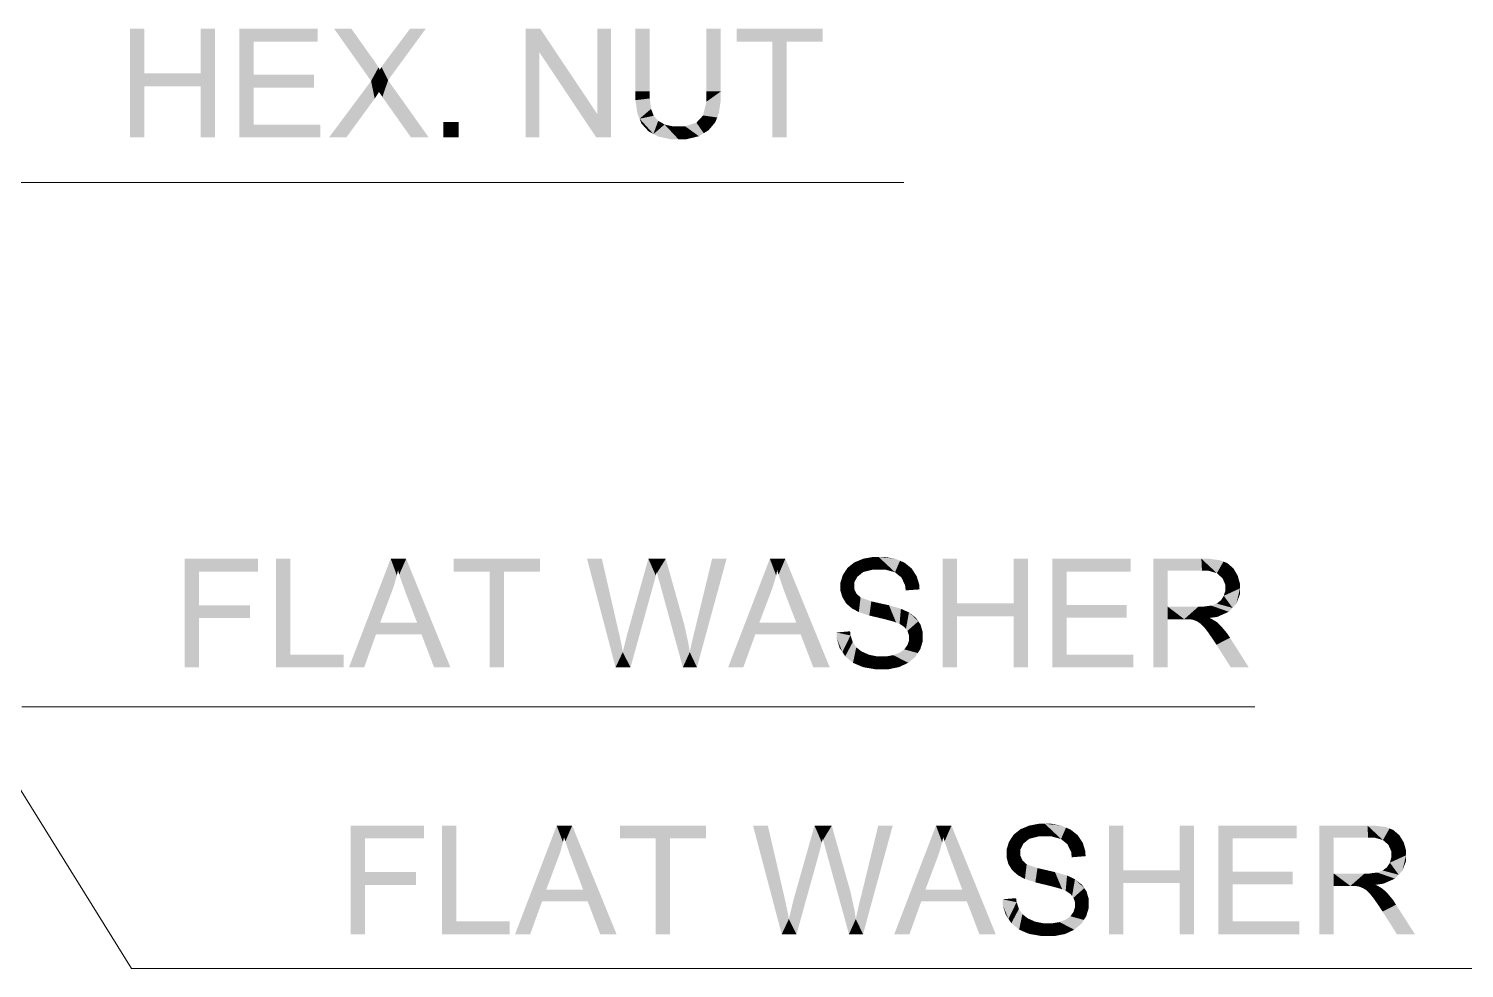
# Model space of a CAD drawing. Header units: millimetres. Extents: x 2 to 579, y 1 to 405.
# Drawn here: x 263.25 to 274.67, y 113.78 to 121.25 of the extents above; entities that cross this region are included whole.
import ezdxf

# ---------------------------------------------------------------- set-up
doc = ezdxf.new("R2010")
doc.units = ezdxf.units.MM
doc.linetypes.add('XKITLINE00', pattern=[0])
doc.layers.add('LinkedObject', color=7, linetype='Continuous', lineweight=0)

# ---------------------------------------------------------------- blocks, each defined once
blk = doc.blocks.new('*A4')
at = {"layer": 'LinkedObject'}
for points in [[(264.17, 120.894), (264.056, 120.385), (264.056, 121.249)], [(264.17, 120.894), (264.056, 121.249), (264.17, 121.249)], [(264.733, 121.249), (264.619, 120.894), (264.619, 121.249)], [(264.619, 120.792), (264.619, 120.894), (264.733, 121.249)], [(264.619, 120.792), (264.733, 121.249), (264.733, 120.385)], [(265.039, 120.883), (264.925, 120.385), (264.925, 121.249)], [(265.039, 120.883), (264.925, 121.249), (265.039, 121.147)], [(265.549, 121.147), (264.925, 121.249), (265.549, 121.249)], [(265.039, 121.147), (264.925, 121.249), (265.549, 121.147)], [(265.816, 121.249), (265.973, 120.833), (265.679, 121.249)], [(265.973, 121.028), (265.973, 120.833), (265.816, 121.249)], [(266.108, 120.839), (266.11, 121.019), (266.408, 121.249)], [(266.408, 121.249), (266.11, 121.019), (266.283, 121.249)], [(267.201, 121.249), (267.31, 121.063), (267.201, 120.385)], [(267.31, 121.063), (267.201, 121.249), (267.318, 121.249)], [(267.31, 121.063), (267.318, 121.249), (267.763, 120.385)], [(267.763, 120.385), (267.318, 121.249), (267.771, 120.571)], [(267.881, 121.249), (267.771, 120.571), (267.771, 121.249)], [(267.881, 120.385), (267.771, 120.571), (267.881, 121.249)], [(268.189, 121.249), (268.075, 120.75), (268.075, 121.249)], [(268.189, 120.75), (268.075, 120.75), (268.189, 121.249)], [(268.754, 121.249), (268.64, 120.75), (268.64, 121.249)], [(268.754, 120.75), (268.64, 120.75), (268.754, 121.249)], [(268.879, 121.249), (269.164, 121.147), (268.879, 121.147)], [(269.278, 121.147), (269.164, 121.147), (268.879, 121.249)], [(269.278, 121.147), (268.879, 121.249), (269.564, 121.249)], [(269.278, 121.147), (269.564, 121.249), (269.564, 121.147)], [(269.164, 120.385), (269.278, 121.147), (269.278, 120.385)], [(269.164, 121.147), (269.278, 121.147), (269.164, 120.385)], [(265.998, 120.994), (265.973, 120.833), (265.973, 121.028)], [(266.11, 121.019), (266.108, 120.839), (266.09, 120.993)], [(267.201, 120.385), (267.31, 121.063), (267.31, 120.385)], [(264.17, 120.792), (264.056, 120.385), (264.17, 120.894)], [(264.17, 120.894), (264.619, 120.792), (264.17, 120.792)], [(264.619, 120.894), (264.619, 120.792), (264.17, 120.894)], [(266.032, 120.941), (265.973, 120.833), (265.998, 120.994)], [(266.042, 120.922), (265.973, 120.833), (266.032, 120.941)], [(265.973, 120.833), (266.042, 120.922), (266.108, 120.839)], [(266.056, 120.945), (266.108, 120.839), (266.042, 120.922)], [(266.09, 120.993), (266.108, 120.839), (266.056, 120.945)], [(264.056, 120.385), (264.17, 120.792), (264.17, 120.385)], [(264.619, 120.792), (264.733, 120.385), (264.619, 120.385)], [(265.039, 120.781), (264.925, 120.385), (265.039, 120.883)], [(265.039, 120.487), (264.925, 120.385), (265.039, 120.781)], [(265.518, 120.781), (265.039, 120.883), (265.518, 120.883)], [(265.039, 120.781), (265.039, 120.883), (265.518, 120.781)], [(265.973, 120.833), (265.995, 120.684), (265.639, 120.385)], [(266.108, 120.839), (266.036, 120.746), (265.973, 120.833)], [(265.995, 120.684), (265.973, 120.833), (266.002, 120.693)], [(266.002, 120.693), (265.973, 120.833), (266.022, 120.724)], [(266.022, 120.724), (265.973, 120.833), (266.036, 120.746)], [(266.036, 120.746), (266.108, 120.839), (266.045, 120.733)], [(266.045, 120.733), (266.108, 120.839), (266.063, 120.706)], [(266.063, 120.706), (266.108, 120.839), (266.072, 120.693)], [(266.072, 120.693), (266.108, 120.839), (266.29, 120.385)], [(266.29, 120.385), (266.108, 120.839), (266.431, 120.385)], [(265.639, 120.385), (265.995, 120.684), (265.777, 120.385)], [(268.189, 120.75), (268.075, 120.681), (268.075, 120.75)], [(268.189, 120.694), (268.075, 120.681), (268.189, 120.75)], [(268.189, 120.694), (268.108, 120.533), (268.075, 120.681)], [(268.075, 120.681), (268.108, 120.533), (268.091, 120.573)], [(268.199, 120.611), (268.108, 120.533), (268.189, 120.694)], [(268.613, 120.559), (268.754, 120.75), (268.725, 120.543)], [(268.64, 120.669), (268.754, 120.75), (268.613, 120.559)], [(268.754, 120.75), (268.64, 120.669), (268.64, 120.75)], [(268.725, 120.543), (268.754, 120.75), (268.739, 120.581)], [(268.739, 120.581), (268.754, 120.75), (268.754, 120.685)], [(267.771, 120.571), (267.881, 120.385), (267.763, 120.385)], [(268.108, 120.533), (268.199, 120.611), (268.21, 120.584)], [(268.22, 120.557), (268.108, 120.533), (268.21, 120.584)], [(268.22, 120.557), (268.218, 120.412), (268.108, 120.533)], [(268.256, 120.516), (268.218, 120.412), (268.22, 120.557)], [(268.725, 120.543), (268.586, 120.53), (268.613, 120.559)], [(268.71, 120.505), (268.586, 120.53), (268.725, 120.543)], [(264.925, 120.385), (265.039, 120.487), (265.569, 120.385)], [(265.569, 120.385), (265.039, 120.487), (265.569, 120.487)], [(266.669, 120.506), (266.548, 120.385), (266.548, 120.506)], [(266.669, 120.385), (266.548, 120.385), (266.669, 120.506)], [(268.108, 120.533), (268.218, 120.412), (268.124, 120.493)], [(268.124, 120.493), (268.218, 120.412), (268.179, 120.433)], [(268.218, 120.412), (268.256, 120.516), (268.282, 120.502)], [(268.307, 120.487), (268.218, 120.412), (268.282, 120.502)], [(268.307, 120.487), (268.417, 120.37), (268.218, 120.412)], [(268.37, 120.473), (268.417, 120.37), (268.307, 120.487)], [(268.417, 120.37), (268.37, 120.473), (268.407, 120.473)], [(268.47, 120.473), (268.417, 120.37), (268.407, 120.473)], [(268.417, 120.37), (268.47, 120.473), (268.479, 120.37)], [(268.618, 120.418), (268.47, 120.473), (268.56, 120.502)], [(268.58, 120.394), (268.47, 120.473), (268.618, 120.418)], [(268.479, 120.37), (268.47, 120.473), (268.58, 120.394)], [(268.586, 120.53), (268.657, 120.442), (268.56, 120.502)], [(268.56, 120.502), (268.657, 120.442), (268.618, 120.418)], [(268.657, 120.442), (268.586, 120.53), (268.71, 120.505)], [(268.218, 120.412), (268.417, 120.37), (268.257, 120.391)], [(268.257, 120.391), (268.417, 120.37), (268.356, 120.37)], [(264.604, 116.665), (264.49, 116.171), (264.49, 117.035)], [(264.604, 116.665), (264.49, 117.035), (264.604, 116.933)], [(265.073, 116.933), (264.49, 117.035), (265.073, 117.035)], [(264.604, 116.933), (264.49, 117.035), (265.073, 116.933)], [(265.33, 117.035), (265.216, 116.171), (265.216, 117.035)], [(265.33, 116.273), (265.216, 116.171), (265.33, 117.035)], [(266.129, 117.035), (266.14, 116.779), (265.797, 116.171)], [(266.14, 116.779), (266.129, 117.035), (266.155, 116.82)], [(266.155, 116.82), (266.129, 117.035), (266.178, 116.902)], [(266.178, 116.902), (266.129, 117.035), (266.187, 116.944)], [(266.252, 117.035), (266.187, 116.944), (266.129, 117.035)], [(266.187, 116.944), (266.252, 117.035), (266.197, 116.909)], [(266.197, 116.909), (266.252, 117.035), (266.228, 116.819)], [(266.228, 116.819), (266.252, 117.035), (266.248, 116.764)], [(266.248, 116.764), (266.252, 117.035), (266.339, 116.526)], [(266.339, 116.526), (266.252, 117.035), (266.374, 116.433)], [(266.374, 116.433), (266.252, 117.035), (266.604, 116.171)], [(266.631, 117.035), (266.916, 116.933), (266.631, 116.933)], [(267.03, 116.933), (266.916, 116.933), (266.631, 117.035)], [(267.03, 116.933), (266.631, 117.035), (267.316, 117.035)], [(267.03, 116.933), (267.316, 117.035), (267.316, 116.933)], [(267.808, 117.035), (267.917, 116.171), (267.69, 117.035)], [(267.938, 116.468), (267.917, 116.171), (267.808, 117.035)], [(268.178, 117.035), (268.218, 116.829), (268.014, 116.451)], [(268.218, 116.829), (268.178, 117.035), (268.224, 116.85)], [(268.224, 116.85), (268.178, 117.035), (268.237, 116.901)], [(268.237, 116.901), (268.178, 117.035), (268.244, 116.93)], [(268.316, 117.035), (268.244, 116.93), (268.178, 117.035)], [(268.244, 116.93), (268.316, 117.035), (268.246, 116.921)], [(268.246, 116.921), (268.316, 117.035), (268.26, 116.87)], [(268.26, 116.87), (268.316, 117.035), (268.272, 116.829)], [(268.272, 116.829), (268.316, 117.035), (268.439, 116.597)], [(268.8, 117.035), (268.55, 116.479), (268.685, 117.035)], [(268.564, 116.171), (268.55, 116.479), (268.8, 117.035)], [(269.144, 117.035), (269.156, 116.779), (268.812, 116.171)], [(269.156, 116.779), (269.144, 117.035), (269.17, 116.82)], [(269.17, 116.82), (269.144, 117.035), (269.194, 116.902)], [(269.194, 116.902), (269.144, 117.035), (269.202, 116.944)], [(269.267, 117.035), (269.202, 116.944), (269.144, 117.035)], [(269.202, 116.944), (269.267, 117.035), (269.213, 116.909)], [(269.213, 116.909), (269.267, 117.035), (269.243, 116.819)], [(269.243, 116.819), (269.267, 117.035), (269.263, 116.764)], [(269.263, 116.764), (269.267, 117.035), (269.354, 116.526)], [(269.354, 116.526), (269.267, 117.035), (269.389, 116.433)], [(269.389, 116.433), (269.267, 117.035), (269.62, 116.171)], [(269.815, 117.005), (269.863, 116.91), (269.761, 116.962)], [(269.886, 116.929), (269.815, 117.005), (269.851, 117.02)], [(269.863, 116.91), (269.815, 117.005), (269.886, 116.929)], [(269.887, 117.035), (269.962, 116.948), (269.851, 117.02)], [(269.851, 117.02), (269.962, 116.948), (269.886, 116.929)], [(269.966, 117.049), (269.962, 116.948), (269.887, 117.035)], [(270.009, 117.049), (269.962, 116.948), (269.966, 117.049)], [(269.962, 116.948), (270.009, 117.049), (270.014, 116.948)], [(270.009, 117.049), (270.063, 116.948), (270.014, 116.948)], [(270.142, 117.034), (270.009, 117.049), (270.057, 117.049)], [(270.179, 117.019), (270.009, 117.049), (270.142, 117.034)], [(270.139, 116.927), (270.009, 117.049), (270.179, 117.019)], [(270.063, 116.948), (270.009, 117.049), (270.139, 116.927)], [(270.179, 117.019), (270.164, 116.906), (270.139, 116.927)], [(270.215, 117.003), (270.164, 116.906), (270.179, 117.019)], [(270.633, 116.68), (270.519, 116.171), (270.519, 117.035)], [(270.633, 116.68), (270.519, 117.035), (270.633, 117.035)], [(271.197, 117.035), (271.083, 116.68), (271.083, 117.035)], [(271.083, 116.578), (271.083, 116.68), (271.197, 117.035)], [(271.083, 116.578), (271.197, 117.035), (271.197, 116.171)], [(271.503, 116.668), (271.389, 116.171), (271.389, 117.035)], [(271.503, 116.668), (271.389, 117.035), (271.503, 116.933)], [(272.013, 116.933), (271.389, 117.035), (272.013, 117.035)], [(271.503, 116.933), (271.389, 117.035), (272.013, 116.933)], [(272.307, 116.654), (272.193, 116.171), (272.193, 117.035)], [(272.193, 117.035), (272.307, 116.94), (272.307, 116.654)], [(272.58, 116.94), (272.193, 117.035), (272.575, 117.035)], [(272.307, 116.94), (272.193, 117.035), (272.58, 116.94)], [(272.575, 117.035), (272.628, 116.94), (272.58, 116.94)], [(272.721, 117.023), (272.575, 117.035), (272.633, 117.035)], [(272.751, 117.012), (272.575, 117.035), (272.721, 117.023)], [(272.698, 116.92), (272.575, 117.035), (272.751, 117.012)], [(272.628, 116.94), (272.575, 117.035), (272.698, 116.92)], [(272.751, 117.012), (272.72, 116.9), (272.698, 116.92)], [(272.781, 117), (272.72, 116.9), (272.751, 117.012)], [(266.916, 116.171), (267.03, 116.933), (267.03, 116.171)], [(266.916, 116.933), (267.03, 116.933), (266.916, 116.171)], [(269.743, 116.934), (269.705, 116.811), (269.724, 116.905)], [(269.839, 116.891), (269.705, 116.811), (269.743, 116.934)], [(269.724, 116.905), (269.705, 116.811), (269.705, 116.844)], [(269.815, 116.846), (269.705, 116.811), (269.839, 116.891)], [(269.761, 116.962), (269.863, 116.91), (269.743, 116.934)], [(269.743, 116.934), (269.863, 116.91), (269.839, 116.891)], [(270.164, 116.906), (270.215, 117.003), (270.19, 116.886)], [(270.19, 116.886), (270.215, 117.003), (270.291, 116.927)], [(270.291, 116.927), (270.219, 116.824), (270.19, 116.886)], [(270.291, 116.927), (270.215, 117.003), (270.272, 116.957)], [(270.311, 116.897), (270.219, 116.824), (270.291, 116.927)], [(270.332, 116.829), (270.219, 116.824), (270.311, 116.897)], [(272.72, 116.9), (272.781, 117), (272.743, 116.88)], [(272.743, 116.88), (272.781, 117), (272.847, 116.929)], [(272.847, 116.929), (272.765, 116.83), (272.743, 116.88)], [(272.864, 116.9), (272.765, 116.83), (272.847, 116.929)], [(272.882, 116.835), (272.765, 116.83), (272.864, 116.9)], [(272.847, 116.929), (272.781, 117), (272.829, 116.959)], [(265.797, 116.171), (266.14, 116.779), (266.045, 116.526)], [(268.014, 116.451), (268.218, 116.829), (268.036, 116.171)], [(268.439, 116.597), (268.452, 116.171), (268.272, 116.829)], [(268.812, 116.171), (269.156, 116.779), (269.06, 116.526)], [(269.705, 116.811), (269.815, 116.846), (269.815, 116.819)], [(269.815, 116.795), (269.705, 116.811), (269.815, 116.819)], [(269.705, 116.811), (269.815, 116.795), (269.705, 116.781)], [(269.705, 116.781), (269.815, 116.795), (269.721, 116.728)], [(269.721, 116.728), (269.815, 116.795), (269.736, 116.704)], [(269.736, 116.704), (269.815, 116.795), (269.832, 116.757)], [(270.334, 116.791), (270.219, 116.824), (270.332, 116.829)], [(270.219, 116.824), (270.334, 116.791), (270.224, 116.783)], [(272.753, 116.74), (272.882, 116.799), (272.823, 116.644)], [(272.765, 116.778), (272.882, 116.799), (272.753, 116.74)], [(272.882, 116.799), (272.765, 116.83), (272.882, 116.835)], [(272.765, 116.83), (272.882, 116.799), (272.765, 116.799)], [(272.882, 116.799), (272.765, 116.778), (272.765, 116.799)], [(272.823, 116.644), (272.882, 116.799), (272.853, 116.676)], [(272.853, 116.676), (272.882, 116.799), (272.882, 116.753)], [(264.604, 116.563), (264.49, 116.171), (264.604, 116.665)], [(265.01, 116.563), (264.604, 116.665), (265.01, 116.665)], [(264.604, 116.563), (264.604, 116.665), (265.01, 116.563)], [(269.832, 116.757), (269.797, 116.639), (269.736, 116.704)], [(269.736, 116.704), (269.797, 116.639), (269.751, 116.679)], [(269.849, 116.742), (269.797, 116.639), (269.832, 116.757)], [(269.797, 116.639), (269.849, 116.742), (269.828, 116.623)], [(269.828, 116.623), (269.849, 116.742), (269.865, 116.727)], [(269.828, 116.623), (269.865, 116.727), (269.851, 116.61)], [(269.851, 116.61), (269.865, 116.727), (269.935, 116.583)], [(269.935, 116.583), (269.865, 116.727), (269.951, 116.696)], [(269.935, 116.583), (269.951, 116.696), (269.994, 116.569)], [(269.994, 116.569), (269.951, 116.696), (270.021, 116.68)], [(269.994, 116.569), (270.021, 116.68), (270.054, 116.555)], [(270.054, 116.555), (270.021, 116.68), (270.091, 116.665)], [(270.054, 116.555), (270.091, 116.665), (270.131, 116.534)], [(270.131, 116.534), (270.091, 116.665), (270.148, 116.527)], [(270.148, 116.527), (270.091, 116.665), (270.175, 116.517)], [(270.186, 116.637), (270.175, 116.517), (270.091, 116.665)], [(270.633, 116.578), (270.519, 116.171), (270.633, 116.68)], [(270.633, 116.68), (271.083, 116.578), (270.633, 116.578)], [(271.083, 116.68), (271.083, 116.578), (270.633, 116.68)], [(271.503, 116.567), (271.389, 116.171), (271.503, 116.668)], [(271.981, 116.567), (271.503, 116.668), (271.981, 116.668)], [(271.503, 116.567), (271.503, 116.668), (271.981, 116.567)], [(272.653, 116.662), (272.639, 116.564), (272.591, 116.654)], [(272.639, 116.564), (272.653, 116.662), (272.701, 116.572)], [(272.675, 116.67), (272.823, 116.644), (272.653, 116.662)], [(272.793, 116.613), (272.653, 116.662), (272.823, 116.644)], [(272.701, 116.572), (272.653, 116.662), (272.793, 116.613)], [(272.697, 116.678), (272.823, 116.644), (272.675, 116.67)], [(272.823, 116.644), (272.697, 116.678), (272.73, 116.704)], [(272.742, 116.722), (272.823, 116.644), (272.73, 116.704)], [(272.753, 116.74), (272.823, 116.644), (272.742, 116.722)], [(264.49, 116.171), (264.604, 116.563), (264.604, 116.171)], [(268.462, 116.516), (268.452, 116.171), (268.439, 116.597)], [(270.212, 116.625), (270.175, 116.517), (270.186, 116.637)], [(270.175, 116.517), (270.212, 116.625), (270.214, 116.491)], [(270.214, 116.491), (270.212, 116.625), (270.25, 116.608)], [(270.214, 116.491), (270.25, 116.608), (270.226, 116.476)], [(270.226, 116.476), (270.25, 116.608), (270.238, 116.461)], [(270.25, 116.608), (270.324, 116.537), (270.238, 116.461)], [(270.324, 116.537), (270.25, 116.608), (270.306, 116.564)], [(270.519, 116.171), (270.633, 116.578), (270.633, 116.171)], [(271.083, 116.578), (271.197, 116.171), (271.083, 116.171)], [(271.503, 116.273), (271.389, 116.171), (271.503, 116.567)], [(272.307, 116.654), (272.307, 116.554), (272.193, 116.171)], [(272.193, 116.171), (272.307, 116.554), (272.307, 116.171)], [(272.439, 116.554), (272.307, 116.654), (272.552, 116.654)], [(272.307, 116.554), (272.307, 116.654), (272.439, 116.554)], [(272.439, 116.554), (272.552, 116.654), (272.461, 116.554)], [(272.461, 116.554), (272.552, 116.654), (272.493, 116.552)], [(272.493, 116.552), (272.552, 116.654), (272.503, 116.55)], [(272.503, 116.55), (272.552, 116.654), (272.516, 116.547)], [(272.516, 116.547), (272.552, 116.654), (272.542, 116.536)], [(272.542, 116.536), (272.552, 116.654), (272.591, 116.654)], [(272.542, 116.536), (272.591, 116.654), (272.555, 116.527)], [(272.591, 116.654), (272.639, 116.564), (272.555, 116.527)], [(272.555, 116.527), (272.639, 116.564), (272.568, 116.519)], [(272.639, 116.564), (272.597, 116.49), (272.568, 116.519)], [(272.662, 116.553), (272.597, 116.49), (272.639, 116.564)], [(272.597, 116.49), (272.662, 116.553), (272.613, 116.47)], [(272.613, 116.47), (272.662, 116.553), (272.629, 116.449)], [(272.629, 116.449), (272.662, 116.553), (272.708, 116.521)], [(272.708, 116.521), (272.662, 116.553), (272.697, 116.532)], [(266.012, 116.433), (265.797, 116.171), (266.045, 116.526)], [(266.045, 116.526), (266.374, 116.433), (266.012, 116.433)], [(266.339, 116.526), (266.374, 116.433), (266.045, 116.526)], [(267.949, 116.424), (267.917, 116.171), (267.938, 116.468)], [(268.011, 116.441), (268.036, 116.171), (267.991, 116.361)], [(268.014, 116.451), (268.036, 116.171), (268.011, 116.441)], [(268.496, 116.363), (268.452, 116.171), (268.462, 116.516)], [(268.55, 116.479), (268.564, 116.171), (268.537, 116.426)], [(269.028, 116.433), (268.812, 116.171), (269.06, 116.526)], [(269.06, 116.526), (269.389, 116.433), (269.028, 116.433)], [(269.354, 116.526), (269.389, 116.433), (269.06, 116.526)], [(269.785, 116.425), (269.674, 116.448), (269.782, 116.458)], [(269.674, 116.448), (269.721, 116.293), (269.675, 116.405)], [(269.785, 116.425), (269.721, 116.293), (269.674, 116.448)], [(270.238, 116.461), (270.324, 116.537), (270.25, 116.425)], [(270.25, 116.425), (270.324, 116.537), (270.342, 116.511)], [(270.25, 116.425), (270.342, 116.511), (270.25, 116.405)], [(270.25, 116.405), (270.342, 116.511), (270.25, 116.385)], [(270.342, 116.511), (270.36, 116.415), (270.25, 116.385)], [(270.36, 116.415), (270.342, 116.511), (270.36, 116.449)], [(272.708, 116.521), (272.67, 116.389), (272.629, 116.449)], [(272.733, 116.498), (272.67, 116.389), (272.708, 116.521)], [(272.781, 116.44), (272.67, 116.389), (272.733, 116.498)], [(272.67, 116.389), (272.781, 116.44), (272.695, 116.351)], [(272.695, 116.351), (272.781, 116.44), (272.803, 116.406)], [(265.797, 116.171), (266.012, 116.433), (265.918, 116.171)], [(266.374, 116.433), (266.604, 116.171), (266.474, 116.171)], [(267.967, 116.335), (267.917, 116.171), (267.949, 116.424)], [(267.974, 116.292), (267.917, 116.171), (267.967, 116.335)], [(267.991, 116.361), (268.036, 116.171), (267.974, 116.292)], [(268.507, 116.292), (268.452, 116.171), (268.496, 116.363)], [(268.515, 116.332), (268.564, 116.171), (268.507, 116.292)], [(268.537, 116.426), (268.564, 116.171), (268.515, 116.332)], [(268.812, 116.171), (269.028, 116.433), (268.933, 116.171)], [(269.389, 116.433), (269.62, 116.171), (269.489, 116.171)], [(269.675, 116.405), (269.721, 116.293), (269.698, 116.327)], [(269.803, 116.372), (269.721, 116.293), (269.785, 116.425)], [(269.721, 116.293), (269.803, 116.372), (269.743, 116.259)], [(269.743, 116.259), (269.803, 116.372), (269.805, 116.207)], [(269.817, 116.351), (269.805, 116.207), (269.803, 116.372)], [(269.831, 116.33), (269.805, 116.207), (269.817, 116.351)], [(269.831, 116.33), (269.845, 116.19), (269.805, 116.207)], [(269.874, 116.297), (269.845, 116.19), (269.831, 116.33)], [(270.225, 116.331), (270.34, 116.315), (270.213, 116.314)], [(270.238, 116.348), (270.34, 116.315), (270.225, 116.331)], [(270.238, 116.348), (270.36, 116.415), (270.34, 116.315)], [(270.25, 116.385), (270.36, 116.415), (270.238, 116.348)], [(270.34, 116.315), (270.36, 116.415), (270.36, 116.38)], [(272.695, 116.351), (272.803, 116.406), (272.809, 116.171)], [(272.809, 116.171), (272.803, 116.406), (272.952, 116.171)], [(265.216, 116.171), (265.33, 116.273), (265.755, 116.171)], [(265.755, 116.171), (265.33, 116.273), (265.755, 116.273)], [(267.974, 116.292), (268.036, 116.171), (267.917, 116.171)], [(268.507, 116.292), (268.564, 116.171), (268.452, 116.171)], [(269.845, 116.19), (269.874, 116.297), (269.884, 116.173)], [(269.904, 116.284), (269.884, 116.173), (269.874, 116.297)], [(269.933, 116.271), (269.884, 116.173), (269.904, 116.284)], [(269.933, 116.271), (269.982, 116.156), (269.884, 116.173)], [(269.999, 116.258), (269.982, 116.156), (269.933, 116.271)], [(269.999, 116.258), (270.041, 116.156), (269.982, 116.156)], [(270.036, 116.258), (270.041, 116.156), (269.999, 116.258)], [(270.036, 116.258), (270.087, 116.156), (270.041, 116.156)], [(270.069, 116.258), (270.087, 116.156), (270.036, 116.258)], [(270.126, 116.268), (270.207, 116.19), (270.069, 116.258)], [(270.069, 116.258), (270.207, 116.19), (270.087, 116.156)], [(270.151, 116.278), (270.3, 116.254), (270.126, 116.268)], [(270.244, 116.207), (270.126, 116.268), (270.3, 116.254)], [(270.207, 116.19), (270.126, 116.268), (270.244, 116.207)], [(270.176, 116.287), (270.3, 116.254), (270.151, 116.278)], [(270.213, 116.314), (270.32, 116.285), (270.176, 116.287)], [(270.176, 116.287), (270.32, 116.285), (270.3, 116.254)], [(270.32, 116.285), (270.213, 116.314), (270.34, 116.315)], [(271.389, 116.171), (271.503, 116.273), (272.033, 116.171)], [(272.033, 116.171), (271.503, 116.273), (272.033, 116.273)], [(270.087, 116.156), (270.207, 116.19), (270.17, 116.173)], [(265.925, 114.543), (265.811, 114.049), (265.811, 114.913)], [(265.925, 114.543), (265.811, 114.913), (265.925, 114.811)], [(266.393, 114.811), (265.811, 114.913), (266.393, 114.913)], [(265.925, 114.811), (265.811, 114.913), (266.393, 114.811)], [(266.651, 114.913), (266.537, 114.049), (266.537, 114.913)], [(266.651, 114.151), (266.537, 114.049), (266.651, 114.913)], [(267.449, 114.913), (267.461, 114.657), (267.118, 114.049)], [(267.461, 114.657), (267.449, 114.913), (267.476, 114.698)], [(267.476, 114.698), (267.449, 114.913), (267.499, 114.781)], [(267.499, 114.781), (267.449, 114.913), (267.507, 114.822)], [(267.572, 114.913), (267.507, 114.822), (267.449, 114.913)], [(267.507, 114.822), (267.572, 114.913), (267.518, 114.787)], [(267.518, 114.787), (267.572, 114.913), (267.548, 114.697)], [(267.548, 114.697), (267.572, 114.913), (267.569, 114.643)], [(267.569, 114.643), (267.572, 114.913), (267.659, 114.404)], [(267.659, 114.404), (267.572, 114.913), (267.695, 114.311)], [(267.695, 114.311), (267.572, 114.913), (267.925, 114.049)], [(267.952, 114.913), (268.236, 114.811), (267.952, 114.811)], [(268.35, 114.811), (268.236, 114.811), (267.952, 114.913)], [(268.35, 114.811), (267.952, 114.913), (268.636, 114.913)], [(268.35, 114.811), (268.636, 114.913), (268.636, 114.811)], [(269.128, 114.913), (269.238, 114.049), (269.01, 114.913)], [(269.259, 114.347), (269.238, 114.049), (269.128, 114.913)], [(269.499, 114.913), (269.539, 114.707), (269.334, 114.33)], [(269.539, 114.707), (269.499, 114.913), (269.544, 114.728)], [(269.544, 114.728), (269.499, 114.913), (269.557, 114.779)], [(269.557, 114.779), (269.499, 114.913), (269.565, 114.809)], [(269.636, 114.913), (269.565, 114.809), (269.499, 114.913)], [(269.565, 114.809), (269.636, 114.913), (269.567, 114.799)], [(269.567, 114.799), (269.636, 114.913), (269.581, 114.748)], [(269.581, 114.748), (269.636, 114.913), (269.592, 114.707)], [(269.592, 114.707), (269.636, 114.913), (269.76, 114.475)], [(270.121, 114.913), (269.871, 114.358), (270.006, 114.913)], [(269.885, 114.049), (269.871, 114.358), (270.121, 114.913)], [(270.465, 114.913), (270.476, 114.657), (270.133, 114.049)], [(270.476, 114.657), (270.465, 114.913), (270.491, 114.698)], [(270.491, 114.698), (270.465, 114.913), (270.514, 114.781)], [(270.514, 114.781), (270.465, 114.913), (270.523, 114.822)], [(270.588, 114.913), (270.523, 114.822), (270.465, 114.913)], [(270.523, 114.822), (270.588, 114.913), (270.533, 114.787)], [(270.533, 114.787), (270.588, 114.913), (270.564, 114.697)], [(270.564, 114.697), (270.588, 114.913), (270.584, 114.643)], [(270.584, 114.643), (270.588, 114.913), (270.674, 114.404)], [(270.674, 114.404), (270.588, 114.913), (270.71, 114.311)], [(270.71, 114.311), (270.588, 114.913), (270.94, 114.049)], [(271.082, 114.84), (271.183, 114.789), (271.063, 114.812)], [(271.136, 114.884), (271.183, 114.789), (271.082, 114.84)], [(271.207, 114.808), (271.136, 114.884), (271.171, 114.898)], [(271.183, 114.789), (271.136, 114.884), (271.207, 114.808)], [(271.207, 114.913), (271.282, 114.827), (271.171, 114.898)], [(271.171, 114.898), (271.282, 114.827), (271.207, 114.808)], [(271.286, 114.928), (271.282, 114.827), (271.207, 114.913)], [(271.33, 114.928), (271.282, 114.827), (271.286, 114.928)], [(271.282, 114.827), (271.33, 114.928), (271.334, 114.827)], [(271.33, 114.928), (271.384, 114.827), (271.334, 114.827)], [(271.462, 114.912), (271.33, 114.928), (271.378, 114.928)], [(271.499, 114.897), (271.33, 114.928), (271.462, 114.912)], [(271.459, 114.806), (271.33, 114.928), (271.499, 114.897)], [(271.384, 114.827), (271.33, 114.928), (271.459, 114.806)], [(271.499, 114.897), (271.485, 114.785), (271.459, 114.806)], [(271.536, 114.881), (271.485, 114.785), (271.499, 114.897)], [(271.485, 114.785), (271.536, 114.881), (271.51, 114.764)], [(271.51, 114.764), (271.536, 114.881), (271.612, 114.806)], [(271.612, 114.806), (271.536, 114.881), (271.592, 114.836)], [(271.954, 114.558), (271.84, 114.049), (271.84, 114.913)], [(271.954, 114.558), (271.84, 114.913), (271.954, 114.913)], [(272.517, 114.913), (272.403, 114.558), (272.403, 114.913)], [(272.403, 114.456), (272.403, 114.558), (272.517, 114.913)], [(272.403, 114.456), (272.517, 114.913), (272.517, 114.049)], [(272.823, 114.547), (272.709, 114.049), (272.709, 114.913)], [(272.823, 114.547), (272.709, 114.913), (272.823, 114.811)], [(273.334, 114.811), (272.709, 114.913), (273.334, 114.913)], [(272.823, 114.811), (272.709, 114.913), (273.334, 114.811)], [(273.628, 114.532), (273.514, 114.049), (273.514, 114.913)], [(273.514, 114.913), (273.628, 114.818), (273.628, 114.532)], [(273.901, 114.818), (273.514, 114.913), (273.896, 114.913)], [(273.628, 114.818), (273.514, 114.913), (273.901, 114.818)], [(273.896, 114.913), (273.949, 114.818), (273.901, 114.818)], [(274.041, 114.902), (273.896, 114.913), (273.954, 114.913)], [(274.071, 114.89), (273.896, 114.913), (274.041, 114.902)], [(274.019, 114.798), (273.896, 114.913), (274.071, 114.89)], [(273.949, 114.818), (273.896, 114.913), (274.019, 114.798)], [(274.071, 114.89), (274.041, 114.779), (274.019, 114.798)], [(274.101, 114.878), (274.041, 114.779), (274.071, 114.89)], [(274.041, 114.779), (274.101, 114.878), (274.063, 114.759)], [(274.063, 114.759), (274.101, 114.878), (274.167, 114.808)], [(274.167, 114.808), (274.101, 114.878), (274.149, 114.837)], [(268.236, 114.049), (268.35, 114.811), (268.35, 114.049)], [(268.236, 114.811), (268.35, 114.811), (268.236, 114.049)], [(271.063, 114.812), (271.026, 114.69), (271.045, 114.783)], [(271.16, 114.77), (271.026, 114.69), (271.063, 114.812)], [(271.045, 114.783), (271.026, 114.69), (271.026, 114.722)], [(271.136, 114.724), (271.026, 114.69), (271.16, 114.77)], [(271.026, 114.69), (271.136, 114.724), (271.136, 114.697)], [(271.063, 114.812), (271.183, 114.789), (271.16, 114.77)], [(271.612, 114.806), (271.54, 114.702), (271.51, 114.764)], [(271.632, 114.776), (271.54, 114.702), (271.612, 114.806)], [(271.653, 114.708), (271.54, 114.702), (271.632, 114.776)], [(274.167, 114.808), (274.085, 114.708), (274.063, 114.759)], [(274.185, 114.778), (274.085, 114.708), (274.167, 114.808)], [(274.203, 114.713), (274.085, 114.708), (274.185, 114.778)], [(267.118, 114.049), (267.461, 114.657), (267.366, 114.404)], [(269.334, 114.33), (269.539, 114.707), (269.356, 114.049)], [(269.76, 114.475), (269.773, 114.049), (269.592, 114.707)], [(270.133, 114.049), (270.476, 114.657), (270.381, 114.404)], [(271.136, 114.674), (271.026, 114.69), (271.136, 114.697)], [(271.026, 114.69), (271.136, 114.674), (271.026, 114.66)], [(271.026, 114.66), (271.136, 114.674), (271.041, 114.606)], [(271.041, 114.606), (271.136, 114.674), (271.056, 114.582)], [(271.056, 114.582), (271.136, 114.674), (271.153, 114.635)], [(271.153, 114.635), (271.117, 114.518), (271.056, 114.582)], [(271.169, 114.62), (271.117, 114.518), (271.153, 114.635)], [(271.117, 114.518), (271.169, 114.62), (271.148, 114.501)], [(271.148, 114.501), (271.169, 114.62), (271.186, 114.605)], [(271.654, 114.67), (271.54, 114.702), (271.653, 114.708)], [(271.54, 114.702), (271.654, 114.67), (271.544, 114.661)], [(274.074, 114.618), (274.144, 114.522), (274.063, 114.6)], [(274.074, 114.618), (274.203, 114.677), (274.144, 114.522)], [(274.085, 114.657), (274.203, 114.677), (274.074, 114.618)], [(274.203, 114.677), (274.085, 114.708), (274.203, 114.713)], [(274.085, 114.708), (274.203, 114.677), (274.085, 114.678)], [(274.203, 114.677), (274.085, 114.657), (274.085, 114.678)], [(274.144, 114.522), (274.203, 114.677), (274.173, 114.554)], [(274.173, 114.554), (274.203, 114.677), (274.203, 114.631)], [(265.925, 114.441), (265.811, 114.049), (265.925, 114.543)], [(266.33, 114.441), (265.925, 114.543), (266.33, 114.543)], [(265.925, 114.441), (265.925, 114.543), (266.33, 114.441)], [(271.056, 114.582), (271.117, 114.518), (271.071, 114.558)], [(271.148, 114.501), (271.186, 114.605), (271.172, 114.489)], [(271.172, 114.489), (271.186, 114.605), (271.255, 114.462)], [(271.255, 114.462), (271.186, 114.605), (271.272, 114.575)], [(271.255, 114.462), (271.272, 114.575), (271.315, 114.447)], [(271.315, 114.447), (271.272, 114.575), (271.342, 114.559)], [(271.315, 114.447), (271.342, 114.559), (271.374, 114.433)], [(271.374, 114.433), (271.342, 114.559), (271.411, 114.543)], [(271.374, 114.433), (271.411, 114.543), (271.451, 114.412)], [(271.451, 114.412), (271.411, 114.543), (271.469, 114.405)], [(271.469, 114.405), (271.411, 114.543), (271.496, 114.395)], [(271.507, 114.516), (271.496, 114.395), (271.411, 114.543)], [(271.533, 114.504), (271.496, 114.395), (271.507, 114.516)], [(271.496, 114.395), (271.533, 114.504), (271.535, 114.369)], [(271.535, 114.369), (271.533, 114.504), (271.57, 114.486)], [(271.954, 114.456), (271.84, 114.049), (271.954, 114.558)], [(271.954, 114.558), (272.403, 114.456), (271.954, 114.456)], [(272.403, 114.558), (272.403, 114.456), (271.954, 114.558)], [(272.823, 114.445), (272.709, 114.049), (272.823, 114.547)], [(273.302, 114.445), (272.823, 114.547), (273.302, 114.547)], [(272.823, 114.445), (272.823, 114.547), (273.302, 114.445)], [(273.628, 114.532), (273.628, 114.433), (273.514, 114.049)], [(273.76, 114.433), (273.628, 114.532), (273.873, 114.532)], [(273.628, 114.433), (273.628, 114.532), (273.76, 114.433)], [(273.76, 114.433), (273.873, 114.532), (273.782, 114.433)], [(273.782, 114.433), (273.873, 114.532), (273.814, 114.431)], [(273.814, 114.431), (273.873, 114.532), (273.824, 114.429)], [(273.824, 114.429), (273.873, 114.532), (273.837, 114.425)], [(273.837, 114.425), (273.873, 114.532), (273.863, 114.414)], [(273.863, 114.414), (273.873, 114.532), (273.912, 114.532)], [(273.863, 114.414), (273.912, 114.532), (273.876, 114.406)], [(273.912, 114.532), (273.96, 114.442), (273.876, 114.406)], [(273.973, 114.54), (273.96, 114.442), (273.912, 114.532)], [(273.96, 114.442), (273.973, 114.54), (274.022, 114.451)], [(273.995, 114.548), (274.144, 114.522), (273.973, 114.54)], [(274.114, 114.491), (273.973, 114.54), (274.144, 114.522)], [(274.022, 114.451), (273.973, 114.54), (274.114, 114.491)], [(274.017, 114.556), (274.144, 114.522), (273.995, 114.548)], [(274.144, 114.522), (274.017, 114.556), (274.051, 114.582)], [(274.063, 114.6), (274.144, 114.522), (274.051, 114.582)], [(265.811, 114.049), (265.925, 114.441), (265.925, 114.049)], [(267.333, 114.311), (267.118, 114.049), (267.366, 114.404)], [(267.366, 114.404), (267.695, 114.311), (267.333, 114.311)], [(267.659, 114.404), (267.695, 114.311), (267.366, 114.404)], [(269.783, 114.394), (269.773, 114.049), (269.76, 114.475)], [(269.817, 114.241), (269.773, 114.049), (269.783, 114.394)], [(270.348, 114.311), (270.133, 114.049), (270.381, 114.404)], [(270.381, 114.404), (270.71, 114.311), (270.348, 114.311)], [(270.674, 114.404), (270.71, 114.311), (270.381, 114.404)], [(271.535, 114.369), (271.57, 114.486), (271.547, 114.354)], [(271.547, 114.354), (271.57, 114.486), (271.558, 114.339)], [(271.57, 114.486), (271.644, 114.416), (271.558, 114.339)], [(271.558, 114.339), (271.644, 114.416), (271.57, 114.304)], [(271.644, 114.416), (271.57, 114.486), (271.626, 114.442)], [(271.57, 114.304), (271.644, 114.416), (271.662, 114.389)], [(271.57, 114.304), (271.662, 114.389), (271.57, 114.283)], [(271.57, 114.283), (271.662, 114.389), (271.57, 114.263)], [(271.662, 114.389), (271.68, 114.293), (271.57, 114.263)], [(271.68, 114.293), (271.662, 114.389), (271.68, 114.328)], [(271.84, 114.049), (271.954, 114.456), (271.954, 114.049)], [(272.403, 114.456), (272.517, 114.049), (272.403, 114.049)], [(272.823, 114.151), (272.709, 114.049), (272.823, 114.445)], [(273.514, 114.049), (273.628, 114.433), (273.628, 114.049)], [(273.876, 114.406), (273.96, 114.442), (273.888, 114.398)], [(273.96, 114.442), (273.917, 114.369), (273.888, 114.398)], [(273.983, 114.431), (273.917, 114.369), (273.96, 114.442)], [(273.917, 114.369), (273.983, 114.431), (273.934, 114.348)], [(273.934, 114.348), (273.983, 114.431), (273.95, 114.327)], [(273.95, 114.327), (273.983, 114.431), (274.029, 114.399)], [(274.029, 114.399), (273.991, 114.268), (273.95, 114.327)], [(274.029, 114.399), (273.983, 114.431), (274.017, 114.41)], [(274.054, 114.376), (273.991, 114.268), (274.029, 114.399)], [(267.118, 114.049), (267.333, 114.311), (267.238, 114.049)], [(267.695, 114.311), (267.925, 114.049), (267.795, 114.049)], [(269.269, 114.302), (269.238, 114.049), (269.259, 114.347)], [(269.287, 114.214), (269.238, 114.049), (269.269, 114.302)], [(269.331, 114.319), (269.356, 114.049), (269.312, 114.239)], [(269.334, 114.33), (269.356, 114.049), (269.331, 114.319)], [(269.857, 114.305), (269.885, 114.049), (269.836, 114.211)], [(269.871, 114.358), (269.885, 114.049), (269.857, 114.305)], [(270.133, 114.049), (270.348, 114.311), (270.254, 114.049)], [(270.71, 114.311), (270.94, 114.049), (270.81, 114.049)], [(271.106, 114.304), (270.994, 114.327), (271.102, 114.336)], [(270.994, 114.327), (271.041, 114.171), (270.995, 114.283)], [(271.106, 114.304), (271.041, 114.171), (270.994, 114.327)], [(270.995, 114.283), (271.041, 114.171), (271.019, 114.206)], [(271.124, 114.25), (271.041, 114.171), (271.106, 114.304)], [(271.558, 114.226), (271.68, 114.293), (271.66, 114.194)], [(271.57, 114.263), (271.68, 114.293), (271.558, 114.226)], [(271.66, 114.194), (271.68, 114.293), (271.68, 114.259)], [(274.101, 114.319), (273.991, 114.268), (274.054, 114.376)], [(273.991, 114.268), (274.101, 114.319), (274.016, 114.229)], [(274.016, 114.229), (274.101, 114.319), (274.123, 114.284)], [(274.016, 114.229), (274.123, 114.284), (274.13, 114.049)], [(274.13, 114.049), (274.123, 114.284), (274.273, 114.049)], [(266.537, 114.049), (266.651, 114.151), (267.076, 114.049)], [(267.076, 114.049), (266.651, 114.151), (267.076, 114.151)], [(269.295, 114.17), (269.238, 114.049), (269.287, 114.214)], [(269.295, 114.17), (269.356, 114.049), (269.238, 114.049)], [(269.312, 114.239), (269.356, 114.049), (269.295, 114.17)], [(269.827, 114.17), (269.773, 114.049), (269.817, 114.241)], [(269.827, 114.17), (269.885, 114.049), (269.773, 114.049)], [(269.836, 114.211), (269.885, 114.049), (269.827, 114.17)], [(271.041, 114.171), (271.124, 114.25), (271.064, 114.137)], [(271.064, 114.137), (271.124, 114.25), (271.126, 114.086)], [(271.138, 114.229), (271.126, 114.086), (271.124, 114.25)], [(271.152, 114.209), (271.126, 114.086), (271.138, 114.229)], [(271.152, 114.209), (271.165, 114.069), (271.126, 114.086)], [(271.195, 114.175), (271.165, 114.069), (271.152, 114.209)], [(271.165, 114.069), (271.195, 114.175), (271.205, 114.052)], [(271.224, 114.162), (271.205, 114.052), (271.195, 114.175)], [(271.254, 114.149), (271.205, 114.052), (271.224, 114.162)], [(271.472, 114.156), (271.621, 114.133), (271.447, 114.146)], [(271.497, 114.166), (271.621, 114.133), (271.472, 114.156)], [(271.534, 114.192), (271.641, 114.163), (271.497, 114.166)], [(271.497, 114.166), (271.641, 114.163), (271.621, 114.133)], [(271.546, 114.209), (271.66, 114.194), (271.534, 114.192)], [(271.641, 114.163), (271.534, 114.192), (271.66, 114.194)], [(271.558, 114.226), (271.66, 114.194), (271.546, 114.209)], [(272.709, 114.049), (272.823, 114.151), (273.354, 114.049)], [(273.354, 114.049), (272.823, 114.151), (273.354, 114.151)], [(271.254, 114.149), (271.303, 114.035), (271.205, 114.052)], [(271.32, 114.136), (271.303, 114.035), (271.254, 114.149)], [(271.32, 114.136), (271.362, 114.035), (271.303, 114.035)], [(271.357, 114.136), (271.362, 114.035), (271.32, 114.136)], [(271.357, 114.136), (271.408, 114.035), (271.362, 114.035)], [(271.389, 114.136), (271.408, 114.035), (271.357, 114.136)], [(271.447, 114.146), (271.528, 114.068), (271.389, 114.136)], [(271.389, 114.136), (271.528, 114.068), (271.408, 114.035)], [(271.408, 114.035), (271.528, 114.068), (271.491, 114.051)], [(271.564, 114.085), (271.447, 114.146), (271.621, 114.133)], [(271.528, 114.068), (271.447, 114.146), (271.564, 114.085)]]:
    blk.add_hatch(color=7, dxfattribs=at).paths.add_polyline_path(points, flags=17)
at = {"layer": 'LinkedObject', "color": 6, "linetype": 'XKITLINE00', "lineweight": 0}
for p, q in [((261.674, 120.027), (270.209, 120.027)), ((260.457, 119.583), (264.067, 113.778)), ((263.197, 115.858), (272.999, 115.858)), ((264.067, 113.778), (282.167, 113.778))]:
    blk.add_line(p, q, dxfattribs=at)

msp = doc.modelspace()

# ---------------------------------------------------------------- block references
at = {"lineweight": 0}
msp.add_blockref('*A4', (0, 0), dxfattribs=at)

doc.saveas('drawing.dxf')
